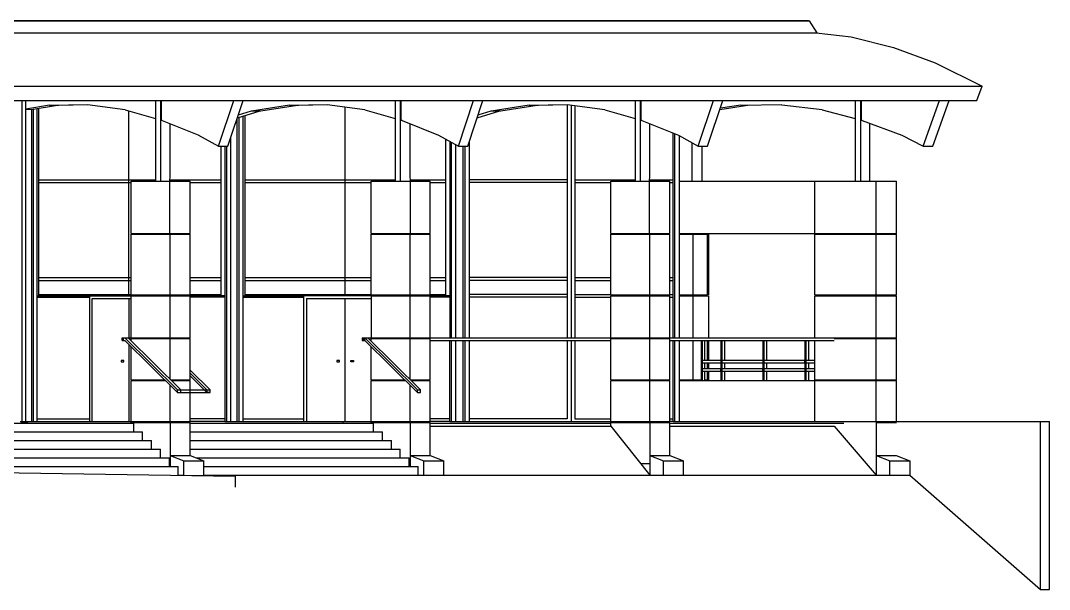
# Model space of a CAD drawing. Header units: metres. Extents: x -28.8 to 64.1, y -6.3 to 17.4.
# Drawn here: x 45.66 to 64.07, y -6.3 to 3.87 of the extents above; entities that cross this region are included whole.
import ezdxf

# ---------------------------------------------------------------- set-up
doc = ezdxf.new("R2010")
doc.units = ezdxf.units.M
doc.linetypes.add('DASHDOT', pattern=[2, 1.25, -0.25, 0.25, -0.25])
doc.linetypes.add('DASHED', pattern=[0.75, 0.5, -0.25])
doc.layers.add('1', color=7, linetype='DASHED')
doc.layers.add('4', color=7, linetype='DASHDOT')

msp = doc.modelspace()

# ---------------------------------------------------------------- linework, layer by layer
at = {"layer": '1', "color": 1, "linetype": 'CONTINUOUS'}
for p, q in [((33.78656, 3.87112), (59.75109, 3.87112)), ((33.80393, 3.86896), (59.76997, 3.86896)), ((59.75109, 3.87112), (59.76997, 3.86896)), ((59.76997, 3.86896), (59.90797, 3.65465)), ((33.93085, 3.65465), (59.90797, 3.65465)), ((59.896668, 3.65465), (60.52379, 3.58292)), ((60.52379, 3.58292), (61.28006, 3.38921)), ((61.28006, 3.38921), (62.0238, 3.11865)), ((62.0238, 3.11865), (62.86254, 2.70098)), ((62.76821, 2.44063), (62.86254, 2.70098)), ((36.56152, 2.44063), (62.76821, 2.44063)), ((45.69047, -3.3), (45.69047, 2.44063)), ((45.75576, -3.3), (45.75576, 2.44063)), ((48.07393, 2.44063), (48.07393, 1)), ((48.16511, 2.44063), (48.16512, 1)), ((48.18301, 2.09262), (48.18301, 2.44063)), ((49.20494, 1.62703), (49.476044, 2.44063)), ((49.37255, 1.62703), (49.643654, 2.44063)), ((52.36474, 2.44063), (52.36474, 1)), ((52.45592, 2.44063), (52.45593, 1)), ((52.47382, 2.09262), (52.47382, 2.44063)), ((53.49575, 1.62703), (53.766854, 2.44063)), ((53.66336, 1.62703), (53.934464, 2.44063)), ((56.65555, 2.44063), (56.65555, 1)), ((56.74673, 2.44063), (56.74674, 1)), ((56.76463, 2.09262), (56.76463, 2.44063)), ((57.78656, 1.62703), (58.057664, 2.44063)), ((57.95417, 1.62703), (58.225274, 2.44063)), ((60.5906, 2.44063), (60.5906, 1)), ((60.68745, 2.44063), (60.68745, 1)), ((60.70506, 2.09323), (60.70506, 2.44063)), ((61.80981, 1.62703), (62.102314, 2.44063)), ((61.9802, 1.62703), (62.272676, 2.44063)), ((45.75576, 2.295355), (46.1808, 2.36332)), ((45.75576, 2.287907), (45.85365, 2.28421)), ((45.85365, 2.28421), (46.323206, 2.35929)), ((45.85567, 2.284533), (45.85567, -3.3)), ((45.89568, -3.3), (45.89568, 2.29093)), ((45.96097, -3.3), (45.96097, 2.30137)), ((46.18105, 2.35929), (46.85868, 2.37133)), ((47.53172, 2.27591), (47.53172, 2.28137)), ((47.53172, 2.27591), (48.07393, 2.123316)), ((49.540444, 2.130891), (49.948339, 2.2548)), ((49.55932, 2.187539), (49.79258, 2.2584)), ((49.79292, 2.2548), (50.47161, 2.36332)), ((50.47186, 2.35929), (51.14949, 2.37133)), ((51.82253, 2.27591), (51.82253, 2.28137)), ((51.82253, 2.27591), (52.36474, 2.123316)), ((53.831255, 2.130892), (54.239149, 2.2548)), ((53.850132, 2.187545), (54.08339, 2.2584)), ((54.08373, 2.2548), (54.76242, 2.36332)), ((54.76267, 2.35929), (55.4403, 2.37133)), ((56.11334, 2.27591), (56.11334, 2.28137)), ((56.11334, 2.27591), (56.65555, 2.123316)), ((58.172588, 2.282517), (58.708407, 2.361937)), ((58.181437, 2.309073), (58.54743, 2.36332)), ((58.54771, 2.35929), (59.27873, 2.37133)), ((59.27889, 2.36677), (60.0048, 2.28137)), ((60.0048, 2.27591), (60.0048, 2.28137)), ((60.0048, 2.27591), (60.5906, 2.123091)), ((48.183003, 2.09262), (48.1959, 2.08899)), ((48.19577, 2.0848), (48.84872, 1.82467)), ((48.33514, 0.065), (48.33916, 2.029272)), ((49.53485, -3.3), (49.53485, 2.114103)), ((49.57391, -3.3), (49.57391, 2.141057)), ((49.64392, -3.3), (49.64392, 2.162325)), ((52.473813, 2.09262), (52.48671, 2.08899)), ((52.48658, 2.0848), (53.13953, 1.82467)), ((52.62595, 2.029276), (52.62998, 0.065)), ((56.764623, 2.09262), (56.77752, 2.08899)), ((56.77739, 2.0848), (57.43034, 1.82467)), ((56.91676, 0.065), (56.9208, 2.029272)), ((60.70506, 2.093232), (60.72132, 2.08899)), ((60.72118, 2.0848), (61.42558, 1.82467)), ((60.85755, 1), (60.85755, 2.03444)), ((57.36472, -1.8), (57.36472, 1.850812)), ((48.84841, 1.81976), (49.20494, 1.62703)), ((49.42388, -3.3), (49.42388, 1.781075)), ((53.13922, 1.81976), (53.49575, 1.62703)), ((53.37375, -1.8), (53.37375, 1.69298)), ((53.69129, -1.8), (53.69129, 1.71085)), ((57.43003, 1.81976), (57.78656, 1.62703)), ((57.45027, -1.8), (57.45027, 1.808819)), ((57.67591, 1), (57.67591, 1.686844)), ((61.42524, 1.81976), (61.80981, 1.62703)), ((49.20494, 1.62703), (49.37255, 1.62703)), ((49.35387, -3.3), (49.35387, 1.62703)), ((53.45039, -1.8), (53.45039, 1.65155)), ((53.49575, 1.62703), (53.66336, 1.62703)), ((53.57833, -1.8), (53.57833, 1.62703)), ((53.61464, -1.8), (53.61464, 1.62703)), ((57.78656, 1.62703), (57.95417, 1.62703)), ((57.8506, 1.62703), (57.8506, 1)), ((61.80981, 1.62703), (61.9802, 1.62703)), ((47.64117, 1), (48.33916, 1)), ((47.64117, 0.065), (47.64117, 1)), ((48.33916, 1), (48.69675, 1)), ((48.69675, 0.065), (48.69675, 1)), ((51.93199, 1), (52.98757, 1)), ((51.93199, 0.065), (51.93199, 1)), ((52.98757, 0.065), (52.98757, 1)), ((56.22281, 1), (57.27839, 1)), ((56.22281, 0.065), (56.22281, 1)), ((57.27839, 0.065), (57.27839, 1)), ((57.45027, 1), (57.6934, 1)), ((57.6934, 1), (60.68745, 1)), ((59.86962, 0.065), (59.86962, 1)), ((60.68745, 1), (61.33295, 1)), ((60.9696, 0.065), (60.9696, 1)), ((61.33295, 0.065), (61.33295, 1)), ((47.64117, 0.065), (48.33916, 0.065)), ((47.64118, 0.05), (48.33915, 0.05)), ((47.64118, -1.035), (47.64118, 0.05)), ((48.33915, 0.05), (48.69675, 0.05)), ((48.33915, -1.035), (48.33915, 0.05)), ((48.33916, 0.065), (48.69675, 0.065)), ((48.69675, -1.035), (48.69675, 0.05)), ((51.93199, 0.065), (52.98757, 0.065)), ((51.932, 0.05), (52.98757, 0.05)), ((51.932, -1.035), (51.932, 0.05)), ((52.62997, -1.035), (52.62997, 0.05)), ((52.98757, -1.035), (52.98757, 0.05)), ((56.22281, 0.065), (57.27839, 0.065)), ((56.22282, 0.05), (57.27839, 0.05)), ((56.22282, -1.035), (56.22282, 0.05)), ((56.92079, -1.035), (56.92079, 0.05)), ((57.27839, -1.035), (57.27839, 0.05)), ((57.45027, 0.065), (61.33295, 0.065)), ((57.45027, 0.05), (57.94877, 0.05)), ((57.51527, 0.05), (57.51527, 0.065)), ((57.69338, -1.035), (57.69338, 0.05)), ((57.94877, -1.035), (57.94877, 0.05)), ((57.97518, -1.035), (57.97518, 0.05)), ((59.86962, 0.05), (61.33295, 0.05)), ((59.86962, -1.035), (59.86962, 0.05)), ((60.9696, -1.035), (60.9696, 0.05)), ((61.33295, -1.035), (61.33295, 0.05)), ((47.64116, -1.05), (48.33917, -1.05)), ((47.64116, -1.8), (47.64116, -1.05)), ((47.64118, -1.035), (48.33915, -1.035)), ((48.33915, -1.035), (48.69675, -1.035)), ((48.33917, -1.05), (48.69675, -1.05)), ((48.33917, -1.8), (48.33917, -1.05)), ((48.69675, -1.8), (48.69675, -1.05)), ((51.93198, -1.05), (52.98757, -1.05)), ((51.93198, -1.05), (51.93474, -1.815)), ((51.932, -1.035), (52.98757, -1.035)), ((52.62999, -1.8), (52.62999, -1.05)), ((52.98757, -1.8), (52.98757, -1.05)), ((56.2228, -1.05), (57.27839, -1.05)), ((56.2228, -1.8), (56.2228, -1.05)), ((56.22282, -1.035), (57.27839, -1.035)), ((56.92081, -1.8), (56.92081, -1.05)), ((57.27839, -1.8), (57.27839, -1.05)), ((57.45027, -1.035), (57.94877, -1.035)), ((57.45027, -1.05), (57.97518, -1.05)), ((57.51527, -1.05), (57.51527, -1.035)), ((57.69338, -1.8), (57.69338, -1.05)), ((57.71779, -1.05), (57.71779, -1.035)), ((57.89393, -1.05), (57.89393, -1.035)), ((57.97518, -1.8), (57.97518, -1.05)), ((59.86962, -1.035), (61.33295, -1.035)), ((59.86962, -1.05), (61.33295, -1.05)), ((59.86962, -1.8), (59.86962, -1.05)), ((59.95088, -1.05), (59.95088, -1.035)), ((60.9696, -1.8), (60.9696, -1.05)), ((61.00545, -1.05), (61.00545, -1.035)), ((61.23255, -1.05), (61.23255, -1.035)), ((61.33295, -1.8), (61.33295, -1.05)), ((47.48002, -1.8), (47.64116, -1.8)), ((47.48002, -1.85), (47.48002, -1.8)), ((47.50448, -1.85), (47.50448, -1.8)), ((47.52941, -1.8), (48.47172, -2.72999)), ((47.58528, -1.8), (48.52759, -2.72999)), ((47.59041, -1.805063), (47.59041, -1.8)), ((47.64116, -1.8), (48.33917, -1.8)), ((47.64118, -1.815), (48.33915, -1.815)), ((47.64118, -1.855169), (47.64118, -1.815)), ((47.64374, -1.815), (47.64374, -1.8)), ((47.70622, -1.815), (47.70622, -1.8)), ((47.77172, -1.815), (47.77172, -1.8)), ((47.83384, -1.815), (47.83384, -1.8)), ((47.8865, -1.815), (47.8865, -1.8)), ((47.92454, -1.815), (47.92454, -1.8)), ((48.05461, -1.8), (48.069808, -1.815)), ((48.05461, -1.815), (48.05461, -1.8)), ((48.11055, -1.8), (48.125748, -1.815)), ((48.33915, -1.815), (48.69675, -1.815)), ((48.33915, -2.544014), (48.33915, -1.815)), ((48.33917, -1.8), (48.69675, -1.8)), ((48.69675, -2.55), (48.69675, -1.815)), ((51.77102, -1.8), (51.79548, -1.8)), ((51.79548, -1.8), (51.93198, -1.8)), ((51.79548, -1.85), (51.79548, -1.8)), ((51.82023, -1.8), (52.76255, -2.73)), ((51.82023, -1.85), (51.82023, -1.8)), ((51.87611, -1.8), (52.81842, -2.73)), ((51.88141, -1.805231), (51.88141, -1.8)), ((51.93198, -1.8), (52.98757, -1.8)), ((51.932, -1.815), (52.98757, -1.815)), ((51.932, -1.85516), (51.932, -1.815)), ((51.99722, -1.815), (51.99722, -1.8)), ((52.06272, -1.815), (52.06272, -1.8)), ((52.12484, -1.815), (52.12484, -1.8)), ((52.1775, -1.815), (52.1775, -1.8)), ((52.21554, -1.815), (52.21554, -1.8)), ((52.32054, -1.815), (52.32054, -1.8)), ((52.62997, -2.544012), (52.62997, -1.815)), ((52.98757, -1.8), (57.27839, -1.8)), ((52.98757, -2.55), (52.98757, -1.815)), ((56.22282, -1.815), (57.27839, -1.815)), ((56.22282, -2.55), (56.22282, -1.815)), ((56.92079, -2.55), (56.92079, -1.815)), ((57.27839, -1.8), (61.33295, -1.8)), ((57.27839, -2.55), (57.27839, -1.815)), ((60.21659, -1.815), (60.21659, -1.8)), ((60.21659, -1.815), (61.33295, -1.815)), ((60.9696, -2.55), (60.9696, -1.815)), ((61.00545, -1.815), (61.00545, -1.8)), ((61.23255, -1.815), (61.23255, -1.8)), ((61.33295, -2.55), (61.33295, -1.815)), ((47.48002, -1.85), (47.52941, -1.85)), ((47.52941, -1.85), (48.47172, -2.77999)), ((47.635942, -1.85), (47.64118, -1.85)), ((47.64118, -2.55), (47.64118, -1.960309)), ((51.82023, -1.85), (52.76255, -2.78)), ((51.926772, -1.85), (51.932, -1.85)), ((51.932, -2.55), (51.932, -1.960309)), ((52.98757, -1.85), (56.22282, -1.85)), ((53.37375, -3.3), (53.37375, -1.85)), ((53.45039, -3.3), (53.45039, -1.85)), ((53.57833, -3.3), (53.57833, -1.85)), ((53.61464, -3.3), (53.61464, -1.85)), ((53.69129, -3.3), (53.69129, -1.85)), ((57.27839, -1.85), (60.21659, -1.85)), ((57.36472, -3.3), (57.36472, -1.85)), ((57.45027, -3.3), (57.45027, -1.85)), ((57.69338, -2.55), (57.69338, -1.85)), ((57.83764, -1.85), (57.83764, -2.565)), ((57.86132, -2.565), (57.86132, -1.85)), ((57.90536, -2.2), (57.90536, -1.85)), ((57.94877, -2.2), (57.94877, -1.85)), ((57.97518, -2.2), (57.97518, -1.85)), ((58.19283, -1.85), (58.1929, -2.565)), ((58.21651, -2.565), (58.21651, -1.85)), ((58.26055, -2.2), (58.26055, -1.85)), ((58.9435, -1.85), (58.94365, -2.565)), ((58.96733, -2.565), (58.96733, -1.85)), ((59.01137, -2.2), (59.01137, -1.85)), ((59.69427, -1.85), (59.69435, -2.565)), ((59.71803, -2.565), (59.71803, -1.85)), ((59.76207, -2.2), (59.76207, -1.85)), ((59.86962, -2.55), (59.86962, -1.85)), ((57.86133, -2.2), (58.1929, -2.2)), ((57.86133, -2.25), (57.86133, -2.2)), ((58.21659, -2.2), (58.9435, -2.2)), ((58.21659, -2.25), (58.21659, -2.2)), ((58.96718, -2.2), (59.69428, -2.2)), ((58.96718, -2.25), (58.96718, -2.2)), ((59.69428, -2.25), (59.69428, -2.2)), ((59.71796, -2.2), (59.86962, -2.2)), ((59.71796, -2.25), (59.71796, -2.2)), ((48.69675, -2.378579), (49.0528, -2.73)), ((57.83764, -2.35), (58.1929, -2.35)), ((57.86133, -2.25), (58.1929, -2.25)), ((57.90536, -2.35), (57.90536, -2.25)), ((57.94877, -2.35), (57.94877, -2.25)), ((57.97518, -2.35), (57.97518, -2.25)), ((58.1929, -2.4), (58.1929, -2.35)), ((58.21659, -2.25), (58.9435, -2.25)), ((58.21659, -2.35), (58.9435, -2.35)), ((58.21659, -2.4), (58.21659, -2.35)), ((58.26055, -2.35), (58.26055, -2.25)), ((58.9435, -2.4), (58.9435, -2.35)), ((58.96718, -2.25), (59.69428, -2.25)), ((58.96718, -2.35), (59.69427, -2.35)), ((58.96718, -2.4), (58.96718, -2.35)), ((59.01137, -2.35), (59.01137, -2.25)), ((59.71796, -2.25), (59.86962, -2.25)), ((59.71796, -2.35), (59.86962, -2.35)), ((59.71796, -2.4), (59.71796, -2.35)), ((59.76207, -2.35), (59.76207, -2.25)), ((47.64118, -2.55), (48.238683, -2.55)), ((47.64118, -2.565), (48.253882, -2.565)), ((47.64118, -3.3), (47.64118, -2.565)), ((48.345216, -2.55), (48.69675, -2.55)), ((48.360414, -2.565), (48.69675, -2.565)), ((48.69675, -2.433758), (48.99691, -2.73)), ((48.69675, -2.483758), (48.99691, -2.78)), ((48.69675, -3.3), (48.69675, -2.565)), ((51.932, -2.55), (52.529503, -2.55)), ((51.932, -2.565), (52.544702, -2.565)), ((51.932, -3.3), (51.932, -2.565)), ((52.636037, -2.55), (52.98757, -2.55)), ((52.651236, -2.565), (52.98757, -2.565)), ((52.98757, -3.3), (52.98757, -2.565)), ((56.22282, -2.55), (57.27839, -2.55)), ((56.22282, -2.565), (57.27839, -2.565)), ((56.22282, -3.3), (56.22282, -2.565)), ((56.92079, -3.3), (56.92079, -2.565)), ((57.27839, -3.3), (57.27839, -2.565)), ((57.45027, -2.55), (57.83764, -2.55)), ((57.45027, -2.565), (61.33295, -2.565)), ((57.51527, -2.565), (57.51527, -2.55)), ((57.71779, -2.565), (57.71779, -2.55)), ((57.83764, -2.4), (58.1929, -2.4)), ((57.90536, -2.565), (57.90536, -2.4)), ((57.90536, -2.55), (57.94877, -2.55)), ((57.94877, -2.55), (57.94877, -2.4)), ((57.97518, -2.55), (57.97518, -2.4)), ((58.21659, -2.4), (58.9435, -2.4)), ((58.26055, -2.565), (58.26055, -2.4)), ((58.96718, -2.4), (59.69427, -2.4)), ((59.01137, -2.565), (59.01137, -2.4)), ((59.71796, -2.4), (59.86962, -2.4)), ((59.76207, -2.565), (59.76207, -2.4)), ((59.86962, -2.55), (61.33295, -2.55)), ((59.86962, -3.3), (59.86962, -2.565)), ((59.95088, -2.565), (59.95088, -2.55)), ((60.9696, -3.3), (60.9696, -2.565)), ((61.00545, -2.565), (61.00545, -2.55)), ((61.23255, -2.565), (61.23255, -2.55)), ((61.33295, -3.3), (61.33295, -2.565)), ((48.33915, -3.3), (48.33915, -2.649153)), ((48.47172, -2.72999), (49.0528, -2.72999)), ((48.47172, -2.77999), (48.47172, -2.72999)), ((48.47172, -2.72999), (48.52759, -2.72999)), ((48.52759, -2.77999), (48.52759, -2.72999)), ((48.99691, -2.73), (49.0528, -2.73)), ((48.99691, -2.73), (48.99691, -2.78)), ((49.0528, -2.78), (49.0528, -2.73)), ((52.62997, -3.3), (52.62997, -2.649153)), ((52.76255, -2.73), (52.81842, -2.73)), ((52.76255, -2.78), (52.76255, -2.73)), ((48.47172, -2.77999), (49.0528, -2.77999)), ((48.47172, -2.77999), (48.52759, -2.77999)), ((49.0528, -2.78), (48.99691, -2.78)), ((45.65478, -3.3), (45.75576, -3.3)), ((45.67007, -3.30235), (45.836463, -3.33)), ((45.75576, -3.3), (45.96097, -3.3)), ((47.64118, -3.3), (48.33915, -3.3)), ((48.33915, -3.3), (48.69675, -3.3)), ((49.31897, -3.3), (49.57391, -3.3)), ((49.57391, -3.3), (49.64392, -3.3)), ((51.43641, -3.33), (51.43641, -3.3)), ((51.932, -3.3), (52.98757, -3.3)), ((53.3417, -3.3), (53.61464, -3.3)), ((53.61464, -3.3), (53.69129, -3.3)), ((56.22282, -3.3), (57.27839, -3.3)), ((57.33781, -3.3), (60.9696, -3.3)), ((60.9696, -3.3), (64.06839, -3.3)), ((63.90984, -6.30004), (63.90984, -3.3)), ((44.40594, -3.33), (47.68601, -3.33)), ((44.40594, -3.485), (47.84556, -3.485)), ((47.64117, -3.315), (48.33915, -3.315)), ((47.64117, -3.33), (47.64117, -3.315)), ((47.68601, -3.485), (47.68601, -3.33)), ((47.84556, -3.64), (47.84556, -3.485)), ((48.33915, -3.315), (48.69675, -3.315)), ((48.33915, -3.315), (48.33917, -4.105)), ((48.69675, -3.90294), (48.69675, -3.315)), ((48.69675, -3.33), (51.97683, -3.33)), ((48.69675, -3.485), (52.13638, -3.485)), ((51.932, -3.315), (52.98757, -3.315)), ((51.932, -3.33), (51.932, -3.315)), ((51.97683, -3.485), (51.97683, -3.33)), ((52.13638, -3.64), (52.13638, -3.485)), ((52.62997, -3.315), (52.62999, -4.105)), ((52.98757, -3.90294), (52.98757, -3.315)), ((52.98757, -3.33), (56.22281, -3.33)), ((52.98757, -3.38), (56.2228, -3.38)), ((56.2228, -3.38), (56.92081, -4.26)), ((56.22281, -3.315), (57.27839, -3.315)), ((56.22281, -3.380013), (56.22281, -3.315)), ((56.92079, -3.315), (56.92081, -4.26)), ((57.27839, -3.90294), (57.27839, -3.315)), ((57.27839, -3.33), (60.39262, -3.33)), ((57.27839, -3.38), (60.2166, -3.38)), ((60.2166, -3.38), (60.9696, -4.26)), ((60.9696, -3.315), (61.33295, -3.315)), ((60.9696, -3.315), (60.9696, -4.26)), ((44.40594, -3.64), (48.00511, -3.64)), ((48.00511, -3.795), (48.00511, -3.64)), ((48.69675, -3.64), (52.29593, -3.64)), ((52.29593, -3.795), (52.29593, -3.64)), ((44.40594, -3.795), (48.16466, -3.795)), ((48.16466, -3.95), (48.16466, -3.795)), ((48.69675, -3.795), (52.45548, -3.795)), ((52.45548, -3.95), (52.45548, -3.795)), ((28.62643, -3.959345), (49.49948, -4.27331)), ((44.520912, -3.95), (48.32421, -3.95)), ((48.32421, -4.105), (48.32421, -3.95)), ((48.33917, -3.90294), (48.69675, -3.90294)), ((48.33917, -3.90294), (48.58348, -4.00294)), ((48.58348, -4.25952), (48.58348, -4.00294)), ((48.58348, -4.00294), (48.94106, -4.00294)), ((48.69675, -3.90294), (48.94106, -4.00294)), ((48.811722, -3.95), (52.61503, -3.95)), ((48.94106, -4.2649), (48.94106, -4.00294)), ((52.61503, -4.105), (52.61503, -3.95)), ((52.62999, -3.90294), (52.98757, -3.90294)), ((52.62999, -3.90294), (52.8743, -4.00294)), ((52.8743, -4.26), (52.8743, -4.00294)), ((52.8743, -4.00294), (53.23188, -4.00294)), ((52.98757, -3.90294), (53.23188, -4.00294)), ((53.23188, -4.26), (53.23188, -4.00294)), ((56.92081, -3.90294), (57.27839, -3.90294)), ((56.92081, -3.90294), (57.16512, -4.00294)), ((57.27839, -3.90294), (57.5227, -4.00294)), ((57.5227, -4.26), (57.5227, -4.00294)), ((60.9696, -3.90294), (61.32718, -3.90294)), ((60.9696, -3.90294), (61.21391, -4.00294)), ((61.21391, -4.00294), (61.57149, -4.00294)), ((61.21391, -4.26), (61.21391, -4.00294)), ((61.32718, -3.90294), (61.57149, -4.00294)), ((61.57149, -4.00294), (61.57149, -4.26)), ((44.65025, -4.105), (48.48376, -4.105)), ((48.32421, -4.05), (48.33915, -4.05)), ((48.48376, -4.25802), (48.48376, -4.105)), ((48.94106, -4.105), (52.77458, -4.105)), ((52.61503, -4.05), (52.62997, -4.05)), ((52.77458, -4.26), (52.77458, -4.105)), ((56.754239, -4.05), (56.92079, -4.05)), ((48.48376, -4.258018), (48.58348, -4.25952)), ((48.58348, -4.25952), (48.94106, -4.2649)), ((48.94106, -4.26), (61.57149, -4.26)), ((49.49948, -4.26), (49.49948, -4.47331)), ((61.57149, -4.26), (63.90984, -6.30004))]:
    msp.add_line(p, q, dxfattribs=at)
for points in [[(36.56152, 2.44063), (36.64829, 2.70098), (62.86254, 2.70098)], [(46.18105, 2.35929), (46.34866, 2.35929), (46.858771, 2.368354), (47.53172, 2.28137)], [(49.79292, 2.2548), (49.96053, 2.2548), (50.614016, 2.35929)], [(50.47186, 2.35929), (50.63947, 2.35929), (51.149581, 2.368354), (51.82253, 2.28137)], [(54.08373, 2.2548), (54.25134, 2.2548), (54.904826, 2.35929)], [(54.76267, 2.35929), (54.93028, 2.35929), (55.440391, 2.368354), (56.11334, 2.28137)], [(51.77102, -1.8), (51.77102, -1.85), (51.79548, -1.85), (51.82023, -1.85)], [(52.76255, -2.78), (52.81842, -2.78), (52.81842, -2.73)], [(63.90984, -6.30004), (64.06839, -6.3), (64.06839, -3.3)], [(57.16512, -4.26), (57.16512, -4.00294), (57.5227, -4.00294)]]:
    msp.add_lwpolyline(points, dxfattribs=at)
at = {"layer": '4', "color": 1, "linetype": 'CONTINUOUS'}
for p, q in [((45.990482, -1.05), (45.990482, 2.306089)), ((47.59299, 2.258667), (47.59299, -1.05)), ((51.46446, 2.326814), (51.46446, -1.05)), ((55.440784, 2.366726), (55.440784, -1.8)), ((55.51076, 2.357845), (55.51076, -1.8)), ((55.580159, 2.349038), (55.580159, -1.8)), ((49.678929, -1.05), (49.678929, 2.17296)), ((57.33781, -1.8), (57.33781, 1.861533)), ((53.271878, -1.05), (53.271878, 1.748049)), ((53.3417, 1.710305), (53.3417, -1.8)), ((49.251601, -1.05), (49.251601, 1.62703)), ((49.31897, 1.62703), (49.31897, -3.3)), ((45.990482, 1.025), (48.07393, 1.025)), ((45.990482, 0.975), (47.64117, 0.975)), ((48.33514, 1.025), (49.251601, 1.025)), ((48.69675, 0.975), (49.251601, 0.975)), ((49.678929, 1.025), (52.36474, 1.025)), ((49.678929, 0.975), (51.93199, 0.975)), ((52.62595, 1.025), (53.271878, 1.025)), ((52.98757, 0.975), (53.271878, 0.975)), ((55.440784, 1.025), (53.69129, 1.025)), ((55.440784, 0.975), (53.69129, 0.975)), ((55.580159, 1.025), (56.65555, 1.025)), ((55.580159, 0.975), (56.22281, 0.975)), ((56.91676, 1.025), (57.33781, 1.025)), ((57.27839, 0.975), (57.33781, 0.975)), ((45.990482, -0.725), (47.64118, -0.725)), ((48.69675, -0.725), (49.251601, -0.725)), ((49.678929, -0.725), (51.932, -0.725)), ((52.98757, -0.725), (53.271878, -0.725)), ((55.440784, -0.725), (53.69129, -0.725)), ((55.580159, -0.725), (56.22282, -0.725)), ((57.27839, -0.725), (57.33781, -0.725)), ((45.990482, -0.775), (47.64118, -0.775)), ((48.69675, -0.775), (49.251601, -0.775)), ((49.678929, -0.775), (51.932, -0.775)), ((52.98757, -0.775), (53.271878, -0.775)), ((55.440784, -0.775), (53.69129, -0.775)), ((55.580159, -0.775), (56.22282, -0.775)), ((57.27839, -0.775), (57.33781, -0.775)), ((45.96097, -1.05), (47.64116, -1.05)), ((45.96097, -1.075), (46.89508, -1.075)), ((45.990482, -1.025), (47.64118, -1.025)), ((46.89508, -1.05), (46.89508, -3.3)), ((47.60542, -1.8), (47.60542, -1.1)), ((48.69675, -1.025), (49.251601, -1.025)), ((49.31897, -1.05), (48.69675, -1.05)), ((49.31897, -1.075), (48.69675, -1.075)), ((49.64392, -1.05), (50.72549, -1.05)), ((49.64392, -1.075), (50.72549, -1.075)), ((49.678929, -1.025), (51.932, -1.025)), ((50.775096, -1.1), (51.93198, -1.1)), ((50.775096, -1.1), (50.775096, -3.3)), ((51.469575, -3.3), (51.469575, -1.1)), ((52.98757, -1.025), (53.271878, -1.025)), ((53.3417, -1.05), (52.98757, -1.05)), ((53.3417, -1.075), (52.98757, -1.075)), ((55.440784, -1.025), (53.69129, -1.025)), ((55.440784, -1.075), (53.69129, -1.075)), ((55.580159, -1.025), (56.22282, -1.025)), ((55.580159, -1.075), (56.2228, -1.075)), ((57.27839, -1.025), (57.33781, -1.025)), ((57.27839, -1.075), (57.33781, -1.075)), ((48.268404, -1.815), (48.268404, -1.8)), ((48.31576, -1.8), (48.31576, -1.815)), ((47.60542, -3.3), (47.60542, -1.925016)), ((53.3417, -3.3), (53.3417, -1.85)), ((55.440784, -1.85), (55.440784, -3.25)), ((55.51076, -1.85), (55.51076, -3.3)), ((55.580159, -1.85), (55.580159, -3.25)), ((57.33781, -3.3), (57.33781, -1.85)), ((52.164054, -2.565), (52.164054, -2.55)), ((52.21366, -2.55), (52.21366, -2.565)), ((45.96097, -3.25), (46.89508, -3.25)), ((45.96097, -3.3), (47.64118, -3.3)), ((49.31897, -3.25), (48.69675, -3.25)), ((49.31897, -3.3), (48.69675, -3.3)), ((49.64392, -3.25), (50.72549, -3.25)), ((49.64392, -3.3), (51.932, -3.3)), ((53.3417, -3.25), (52.98757, -3.25)), ((53.3417, -3.3), (52.98757, -3.3)), ((55.440784, -3.25), (53.69129, -3.25)), ((53.69129, -3.3), (56.22282, -3.3)), ((55.580159, -3.25), (56.22282, -3.25)), ((57.27839, -3.25), (57.33781, -3.25)), ((57.33781, -3.3), (57.27839, -3.3))]:
    msp.add_line(p, q, dxfattribs=at)
for points in [[(46.942436, -3.3), (46.942436, -1.1), (47.64116, -1.1)], [(51.93198, -1.05), (50.72549, -1.05), (50.72549, -3.3)], [(47.510708, -2.207452), (47.463352, -2.207452), (47.463352, -2.229681), (47.510708, -2.229681), (47.510708, -2.207452)], [(51.370364, -2.207452), (51.320758, -2.207452), (51.320758, -2.229681), (51.370364, -2.229681), (51.370364, -2.207452)], [(51.568786, -2.207452), (51.618392, -2.207452), (51.618392, -2.229681), (51.568786, -2.229681), (51.568786, -2.207452)]]:
    msp.add_lwpolyline(points, dxfattribs=at)

doc.saveas('drawing.dxf')
